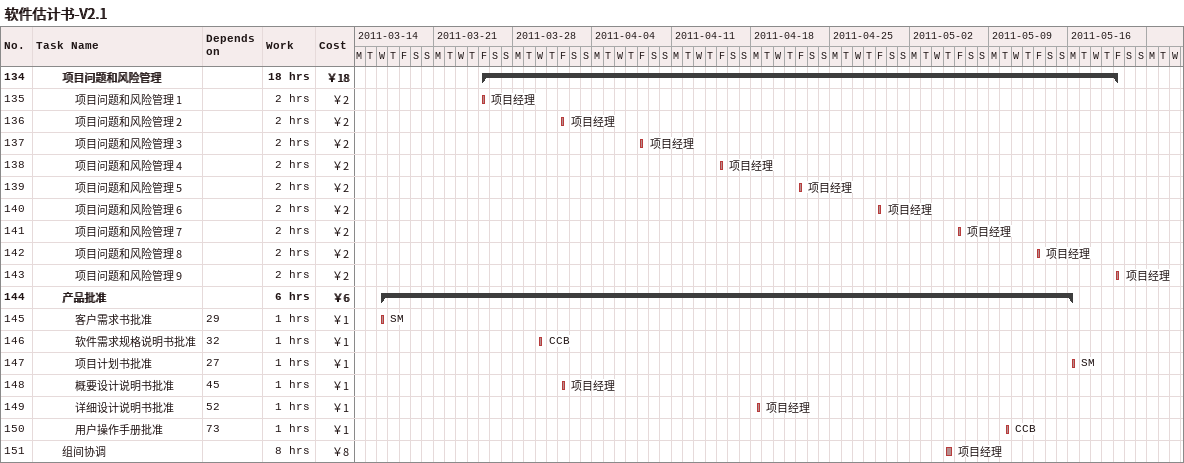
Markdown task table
软件估计书-V2.1

| ID | Level | Task | Start | Finish | Predecessors | Resources | Work (h) | Cost (￥) |
|---|---|---|---|---|---|---|---|---|
| 134 | 3 | **项目问题和风险管理** | 2011-03-25 | 2011-05-20 |  |  | 18 | 18 |
| 135 | 4 | 项目问题和风险管理 1 | 2011-03-25 | 2011-03-25 |  | 项目经理 | 2 | 2 |
| 136 | 4 | 项目问题和风险管理 2 | 2011-04-01 | 2011-04-01 |  | 项目经理 | 2 | 2 |
| 137 | 4 | 项目问题和风险管理 3 | 2011-04-08 | 2011-04-08 |  | 项目经理 | 2 | 2 |
| 138 | 4 | 项目问题和风险管理 4 | 2011-04-15 | 2011-04-15 |  | 项目经理 | 2 | 2 |
| 139 | 4 | 项目问题和风险管理 5 | 2011-04-22 | 2011-04-22 |  | 项目经理 | 2 | 2 |
| 140 | 4 | 项目问题和风险管理 6 | 2011-04-29 | 2011-04-29 |  | 项目经理 | 2 | 2 |
| 141 | 4 | 项目问题和风险管理 7 | 2011-05-06 | 2011-05-06 |  | 项目经理 | 2 | 2 |
| 142 | 4 | 项目问题和风险管理 8 | 2011-05-13 | 2011-05-13 |  | 项目经理 | 2 | 2 |
| 143 | 4 | 项目问题和风险管理 9 | 2011-05-20 | 2011-05-20 |  | 项目经理 | 2 | 2 |
| 144 | 3 | **产品批准** | 2011-03-16 | 2011-05-16 |  |  | 6 | 6 |
| 145 | 4 | 客户需求书批准 | 2011-03-16 | 2011-03-16 | 29 | SM | 1 | 1 |
| 146 | 4 | 软件需求规格说明书批准 | 2011-03-30 | 2011-03-30 | 32 | CCB | 1 | 1 |
| 147 | 4 | 项目计划书批准 | 2011-05-16 | 2011-05-16 | 27 | SM | 1 | 1 |
| 148 | 4 | 概要设计说明书批准 | 2011-04-01 | 2011-04-01 | 45 | 项目经理 | 1 | 1 |
| 149 | 4 | 详细设计说明书批准 | 2011-04-18 | 2011-04-18 | 52 | 项目经理 | 1 | 1 |
| 150 | 4 | 用户操作手册批准 | 2011-05-10 | 2011-05-10 | 73 | CCB | 1 | 1 |
| 151 | 3 | 组间协调 | 2011-05-05 | 2011-05-05 |  | 项目经理 | 8 | 8 |
